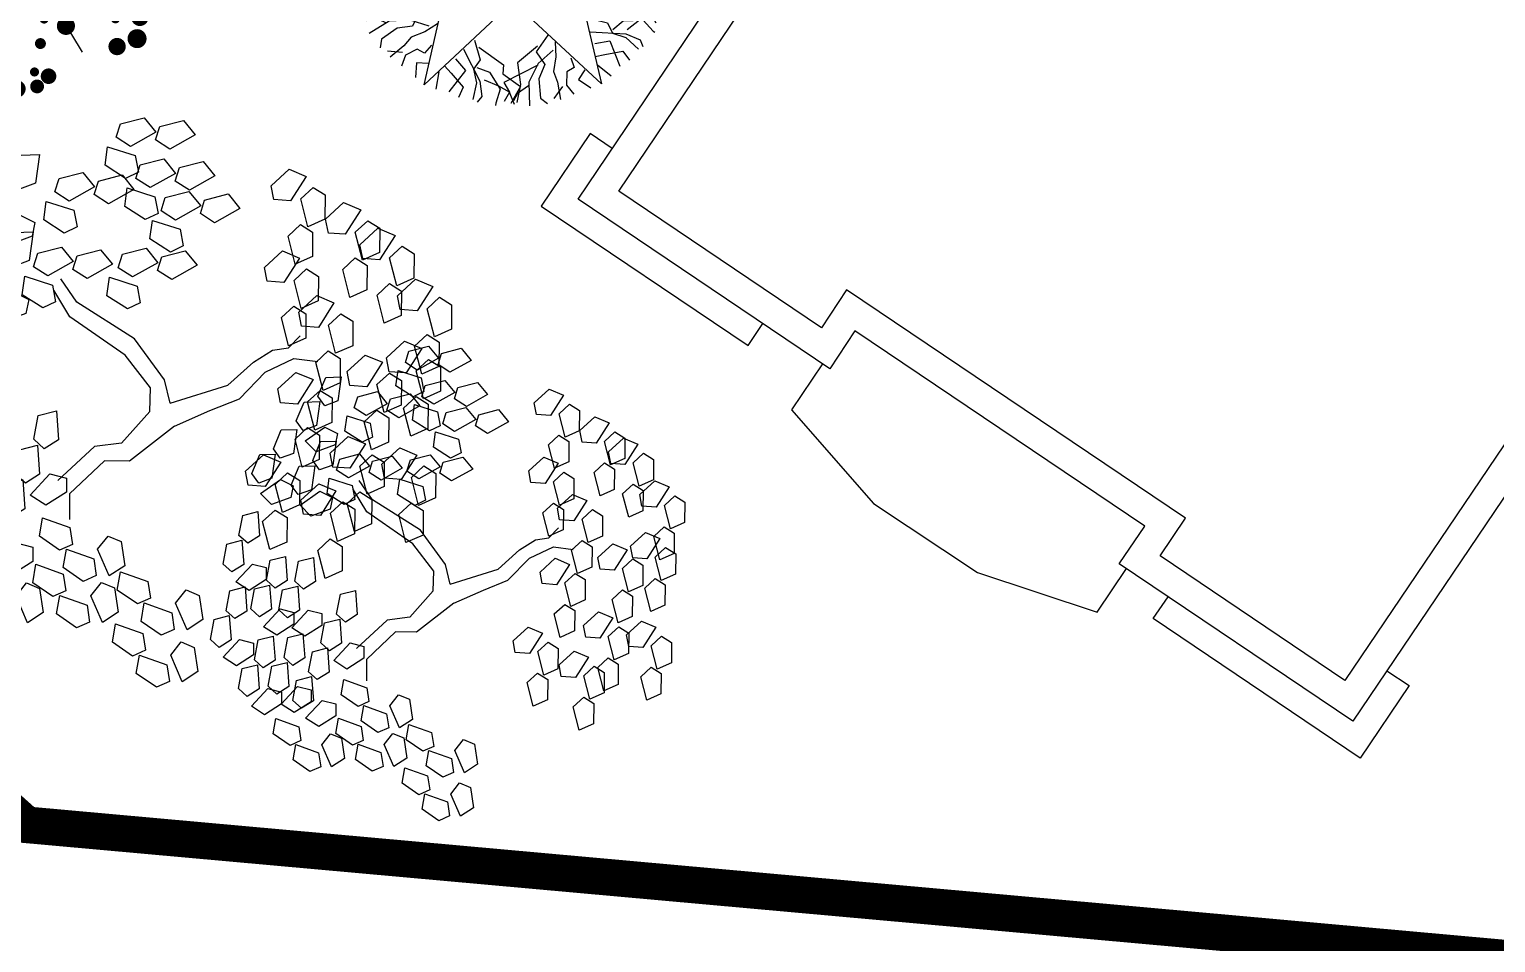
# Model space of a CAD drawing. Extents: x 302512 to 1034855, y -184136 to 410364.
# Drawn here: x 548515 to 568502, y -158475 to -146017 of the extents above; entities that cross this region are included whole.
import ezdxf

# ---------------------------------------------------------------- set-up
doc = ezdxf.new("R2010")
doc.units = 0
doc.header["$MEASUREMENT"] = 0
doc.linetypes.add('DASHED2', pattern=[0.375, 0.25, -0.125])
for name, color, linetype in [('GREEN', 3, 'Continuous'), ('PUB_TEXT', 7, 'Continuous'), ('shu', 74, 'Continuous'), ('TREE2', 84, 'Continuous'), ('WALL', 4, 'Continuous'), ('WZ', 2, 'Continuous')]:
    doc.layers.add(name, color=color, linetype=linetype)
doc.styles.add('DIM', font='txt')

# ---------------------------------------------------------------- blocks, each defined once
blk = doc.blocks.new('M_F18')
for p, q in [((-817.1, 1597.1), (-695, 1697.2)), ((-586.3, 1644.3), (-695.9, 1491.8)), ((-695, 1697.2), (-586.3, 1644.3)), ((-2, 1552.7), (58.6, 1698.6)), ((58.6, 1698.6), (179.4, 1703.1)), ((179.4, 1703.1), (154.6, 1517)), ((207.9, 1556.9), (249.7, 1658.4)), ((249.7, 1658.4), (340.8, 1647)), ((340.8, 1647), (406.2, 1503.2)), ((409.9, 1506), (470.4, 1651.8)), ((470.4, 1651.8), (591.3, 1656.4)), ((591.3, 1656.4), (566.5, 1470.2)), ((-1054.4, 1505.4), (-932.2, 1605.4)), ((-823.5, 1552.5), (-933.2, 1400)), ((-932.2, 1605.4), (-823.5, 1552.5)), ((-804.8, 1506.1), (-817.1, 1597.1)), ((51.9, 1478.3), (-2, 1552.7)), ((327.1, 1411.8), (207.9, 1556.9)), ((619.7, 1510.1), (661.6, 1611.7)), ((661.6, 1611.7), (752.7, 1600.2)), ((681.4, 1449.5), (741.9, 1595.4)), ((741.9, 1595.4), (862.8, 1599.9)), ((752.7, 1600.2), (818, 1456.4)), ((862.8, 1599.9), (838, 1413.8)), ((891.2, 1453.7), (933.1, 1555.2)), ((933.1, 1555.2), (1024.2, 1543.8)), ((1024.2, 1543.8), (1089.5, 1400)), ((-1042, 1414.4), (-1054.4, 1505.4)), ((-695.9, 1491.8), (-804.8, 1506.1)), ((-589.3, 1409.2), (-467.1, 1509.3)), ((-358.4, 1456.4), (-468.1, 1303.9)), ((-467.1, 1509.3), (-358.4, 1456.4)), ((154.6, 1517), (51.9, 1478.3)), ((406.2, 1503.2), (327.1, 1411.8)), ((463.7, 1431.6), (409.9, 1506)), ((566.5, 1470.2), (463.7, 1431.6)), ((738.9, 1365), (619.7, 1510.1)), ((735.2, 1375.1), (681.4, 1449.5)), ((818, 1456.4), (738.9, 1365)), ((1010.4, 1308.6), (891.2, 1453.7)), ((-1067.2, 1334.9), (-880.9, 1358.8)), ((-1031.7, 1219.3), (-1067.2, 1334.9)), ((-933.2, 1400), (-1042, 1414.4)), ((-880.9, 1358.8), (-817.1, 1269.4)), ((-826.6, 1317.5), (-704.4, 1417.6)), ((-595.7, 1364.6), (-705.3, 1212.1)), ((-704.4, 1417.6), (-595.7, 1364.6)), ((-576.9, 1318.3), (-589.3, 1409.2)), ((-352.8, 1287.3), (-230.6, 1387.4)), ((-121.9, 1334.4), (-231.6, 1181.9)), ((-230.6, 1387.4), (-121.9, 1334.4)), ((235.6, 1304), (277.5, 1405.5)), ((277.5, 1405.5), (368.6, 1394.1)), ((368.6, 1394.1), (433.9, 1250.3)), ((647.4, 1257.2), (689.3, 1358.8)), ((689.3, 1358.8), (780.4, 1347.4)), ((838, 1413.8), (735.2, 1375.1)), ((780.4, 1347.4), (845.7, 1203.6)), ((1089.5, 1400), (1010.4, 1308.6)), ((1040.7, 1252.4), (1101.3, 1398.2)), ((1101.3, 1398.2), (1222.1, 1402.8)), ((1222.1, 1402.8), (1197.3, 1216.6)), ((1250.6, 1256.5), (1292.4, 1358.1)), ((1292.4, 1358.1), (1383.5, 1346.6)), ((1383.5, 1346.6), (1448.9, 1202.8)), ((-817.1, 1269.4), (-875.2, 1198.3)), ((-814.2, 1226.5), (-826.6, 1317.5)), ((-590.1, 1195.5), (-467.9, 1295.6)), ((-468.1, 1303.9), (-576.9, 1318.3)), ((-359.2, 1242.6), (-468.8, 1090.2)), ((-467.9, 1295.6), (-359.2, 1242.6)), ((-340.4, 1196.3), (-352.8, 1287.3)), ((354.8, 1158.9), (235.6, 1304)), ((433.9, 1250.3), (354.8, 1158.9)), ((766.6, 1112.1), (647.4, 1257.2)), ((918.9, 1200.8), (960.8, 1302.3)), ((960.8, 1302.3), (1051.9, 1290.9)), ((1094.6, 1178), (1040.7, 1252.4)), ((1051.9, 1290.9), (1117.2, 1147.1)), ((1369.8, 1111.4), (1250.6, 1256.5)), ((-875.2, 1198.3), (-1031.7, 1219.3)), ((-1027.5, 1108.9), (-905.3, 1209)), ((-796.6, 1156), (-906.2, 1003.5)), ((-905.3, 1209), (-796.6, 1156)), ((-839.4, 1147), (-653.1, 1170.9)), ((-803.9, 1031.4), (-839.4, 1147)), ((-705.3, 1212.1), (-814.2, 1226.5)), ((-653.1, 1170.9), (-589.3, 1081.5)), ((-577.7, 1104.5), (-590.1, 1195.5)), ((-231.6, 1181.9), (-340.4, 1196.3)), ((182.1, 1055.2), (242.6, 1201.1)), ((242.6, 1201.1), (363.4, 1205.6)), ((363.4, 1205.6), (338.6, 1019.5)), ((391.9, 1059.4), (433.8, 1160.9)), ((433.8, 1160.9), (524.9, 1149.5)), ((524.9, 1149.5), (590.2, 1005.7)), ((845.7, 1203.6), (766.6, 1112.1)), ((1038.1, 1055.7), (918.9, 1200.8)), ((1117.2, 1147.1), (1038.1, 1055.7)), ((1197.3, 1216.6), (1094.6, 1178)), ((1448.9, 1202.8), (1369.8, 1111.4)), ((-1554.2, 1048.2), (-1446.3, 1102.8)), ((-1548.4, 890.4), (-1554.2, 1048.2)), ((-1446.3, 1102.8), (-1391.2, 923.2)), ((-1264.8, 1017.1), (-1142.6, 1117.2)), ((-1033.9, 1064.2), (-1143.5, 911.8)), ((-1142.6, 1117.2), (-1033.9, 1064.2)), ((-1015.1, 1017.9), (-1027.5, 1108.9)), ((-589.3, 1081.5), (-647.4, 1010.4)), ((-602.9, 1025.1), (-416.6, 1049)), ((-468.8, 1090.2), (-577.7, 1104.5)), ((-416.6, 1049), (-352.8, 959.6)), ((235.9, 980.8), (182.1, 1055.2)), ((511.1, 914.2), (391.9, 1059.4)), ((1278.3, 1003.6), (1320.2, 1105.2)), ((1320.2, 1105.2), (1411.3, 1093.8)), ((1411.3, 1093.8), (1476.6, 950)), ((-1252.4, 926.1), (-1264.8, 1017.1)), ((-906.2, 1003.5), (-1015.1, 1017.9)), ((-647.4, 1010.4), (-803.9, 1031.4)), ((-567.4, 909.5), (-602.9, 1025.1)), ((-352.8, 959.6), (-410.9, 888.5)), ((338.6, 1019.5), (235.9, 980.8)), ((506.2, 886.3), (566.8, 1032.2)), ((590.2, 1005.7), (511.1, 914.2)), ((566.8, 1032.2), (687.6, 1036.7)), ((687.6, 1036.7), (662.8, 850.6)), ((716.1, 890.4), (757.9, 992)), ((757.9, 992), (849, 980.6)), ((849, 980.6), (914.4, 836.8)), ((1145.9, 858.1), (1206.5, 1003.9)), ((1206.5, 1003.9), (1327.3, 1008.5)), ((1397.5, 858.5), (1278.3, 1003.6)), ((1327.3, 1008.5), (1302.5, 822.3)), ((1355.8, 862.2), (1397.6, 963.7)), ((1476.6, 950), (1397.5, 858.5)), ((1397.6, 963.7), (1488.7, 952.3)), ((1488.7, 952.3), (1554.1, 808.5)), ((-1624.6, 803.8), (-1516.7, 858.3)), ((-1468.4, 845.2), (-1548.4, 890.4)), ((-1516.7, 858.3), (-1461.6, 678.8)), ((-1391.2, 923.2), (-1468.4, 845.2)), ((-1277.5, 846.7), (-1091.3, 870.6)), ((-1143.5, 911.8), (-1252.4, 926.1)), ((-1091.3, 870.6), (-1027.5, 781.2)), ((-410.9, 888.5), (-567.4, 909.5)), ((-449.1, 836.5), (-327, 936.6)), ((-218.3, 883.7), (-327.9, 731.2)), ((-327, 936.6), (-218.3, 883.7)), ((419.6, 806.5), (461.5, 908)), ((461.5, 908), (552.6, 896.6)), ((560, 811.9), (506.2, 886.3)), ((552.6, 896.6), (617.9, 752.8)), ((835.2, 745.3), (716.1, 890.4)), ((1199.7, 783.7), (1145.9, 858.1)), ((1474.9, 717.1), (1355.8, 862.2)), ((-1618.8, 645.9), (-1624.6, 803.8)), ((-1242.1, 731.1), (-1277.5, 846.7)), ((-1027.5, 781.2), (-1085.6, 710.1)), ((-686.4, 744.8), (-564.2, 844.9)), ((-455.5, 791.9), (-565.2, 639.4)), ((-564.2, 844.9), (-455.5, 791.9)), ((-436.8, 745.6), (-449.1, 836.5)), ((538.8, 661.4), (419.6, 806.5)), ((662.8, 850.6), (560, 811.9)), ((914.4, 836.8), (835.2, 745.3)), ((953.1, 670.4), (1013.6, 816.3)), ((1013.6, 816.3), (1134.5, 820.8)), ((1134.5, 820.8), (1109.7, 634.7)), ((1162.9, 674.5), (1204.8, 776.1)), ((1302.5, 822.3), (1199.7, 783.7)), ((1204.8, 776.1), (1295.9, 764.7)), ((1295.9, 764.7), (1361.2, 620.9)), ((1554.1, 808.5), (1474.9, 717.1)), ((-1461.6, 678.8), (-1538.9, 600.8)), ((-1490.8, 532.7), (-1397.2, 695.5)), ((-1397.2, 695.5), (-1287.4, 692.2)), ((-1287.4, 692.2), (-1265.9, 602.9)), ((-1085.6, 710.1), (-1242.1, 731.1)), ((-948.7, 611.4), (-826.5, 711.5)), ((-826.5, 711.5), (-717.8, 658.5)), ((-674, 653.8), (-686.4, 744.8)), ((-327.9, 731.2), (-436.8, 745.6)), ((617.9, 752.8), (538.8, 661.4)), ((543.4, 647.7), (578.4, 750.9)), ((743.8, 637.6), (785.6, 739.1)), ((785.6, 739.1), (876.7, 727.7)), ((876.7, 727.7), (942.1, 583.9)), ((1006.9, 596), (953.1, 670.4)), ((1282.1, 529.4), (1162.9, 674.5)), ((1383.5, 609.3), (1425.3, 710.9)), ((1425.3, 710.9), (1516.4, 699.5)), ((1516.4, 699.5), (1581.8, 555.6)), ((-1694.4, 531.8), (-1586.4, 586.3)), ((-1538.9, 600.8), (-1618.8, 645.9)), ((-1586.4, 586.3), (-1531.3, 406.8)), ((-1379, 578.7), (-1271.1, 633.3)), ((-1373.2, 420.9), (-1379, 578.7)), ((-1265.9, 602.9), (-1377.3, 491)), ((-1271.1, 633.3), (-1216, 453.7)), ((-1185.9, 519.6), (-1063.7, 619.7)), ((-1063.7, 619.7), (-955, 566.7)), ((-936.3, 520.4), (-948.7, 611.4)), ((-717.8, 658.5), (-827.4, 506)), ((-699.2, 574.3), (-512.9, 598.2)), ((-663.7, 458.7), (-699.2, 574.3)), ((-565.2, 639.4), (-674, 653.8)), ((-512.9, 598.2), (-449.1, 508.8)), ((376.9, 469.3), (455.7, 591.5)), ((455.7, 591.5), (543.4, 647.7)), ((473.2, 441.1), (604.7, 600.7)), ((604.7, 600.7), (753.5, 647.7)), ((862.9, 492.4), (743.8, 637.6)), ((942.1, 583.9), (862.9, 492.4)), ((1109.7, 634.7), (1006.9, 596)), ((1361.2, 620.9), (1282.1, 529.4)), ((1502.6, 464.2), (1383.5, 609.3)), ((-1688.5, 373.9), (-1694.4, 531.8)), ((-1377.3, 491), (-1490.8, 532.7)), ((-1173.6, 428.6), (-1185.9, 519.6)), ((-955, 566.7), (-1064.7, 414.3)), ((-827.4, 506), (-936.3, 520.4)), ((-449.1, 508.8), (-507.2, 437.7)), ((593.9, 379.3), (654.5, 525.2)), ((654.5, 525.2), (775.3, 529.7)), ((775.3, 529.7), (750.5, 343.6)), ((803.7, 383.5), (845.6, 485)), ((845.6, 485), (936.7, 473.6)), ((1190.6, 421.7), (1232.5, 523.2)), ((1232.5, 523.2), (1323.6, 511.8)), ((1323.6, 511.8), (1388.9, 368)), ((1581.8, 555.6), (1502.6, 464.2)), ((-1531.3, 406.8), (-1608.6, 328.8)), ((-1449.4, 334.3), (-1341.5, 388.8)), ((-1293.3, 375.7), (-1373.2, 420.9)), ((-1341.5, 388.8), (-1286.4, 209.3)), ((-1216, 453.7), (-1293.3, 375.7)), ((-1064.7, 414.3), (-1173.6, 428.6)), ((-823.7, 337.9), (-981.4, 431.8)), ((-507.2, 437.7), (-663.7, 458.7)), ((289.2, 262.9), (376.9, 469.3)), ((394.4, 215.9), (473.2, 441.1)), ((922.9, 238.3), (803.7, 383.5)), ((936.7, 473.6), (1002, 329.8)), ((1309.8, 276.5), (1190.6, 421.7)), ((-1764.8, 287.3), (-1656.9, 341.8)), ((-1759, 129.5), (-1764.8, 287.3)), ((-1608.6, 328.8), (-1688.5, 373.9)), ((-1656.9, 341.8), (-1601.7, 162.3)), ((-1443.6, 176.4), (-1449.4, 334.3)), ((-1198.7, 349.2), (-1012.4, 373)), ((-1163.3, 233.6), (-1198.7, 349.2)), ((-1012.4, 373), (-948.7, 283.7)), ((-823.7, 234.6), (-990, 347.3)), ((-385.5, 281.6), (-823.7, 337.9)), ((647.7, 304.9), (593.9, 379.3)), ((750.5, 343.6), (647.7, 304.9)), ((1002, 329.8), (922.9, 238.3)), ((1075.7, 144.6), (1136.3, 290.5)), ((1136.3, 290.5), (1257.1, 295.1)), ((1257.1, 295.1), (1232.3, 108.9)), ((1388.9, 368), (1309.8, 276.5)), ((1408.8, 219.6), (1469.3, 365.5)), ((1469.3, 365.5), (1590.1, 370.1)), ((1590.1, 370.1), (1565.4, 183.9)), ((1618.6, 223.8), (1660.5, 325.3)), ((1660.5, 325.3), (1751.6, 313.9)), ((1751.6, 313.9), (1816.9, 170.1)), ((-1286.4, 209.3), (-1363.7, 131.3)), ((-1315.6, 63.2), (-1222, 226)), ((-1222, 226), (-1112.2, 222.7)), ((-1006.7, 212.5), (-1163.3, 233.6)), ((-1112.2, 222.7), (-1090.7, 133.5)), ((-948.7, 283.7), (-1006.7, 212.5)), ((-394.4, 159.5), (-823.7, 234.6)), ((-96.3, 122), (-385.5, 281.6)), ((0, 0), (289.2, 262.9)), ((254.2, 65.7), (394.4, 215.9)), ((831.5, 130.6), (873.3, 232.1)), ((873.3, 232.1), (964.4, 220.7)), ((964.4, 220.7), (1029.7, 76.9)), ((1285.6, 148.8), (1327.4, 250.3)), ((1327.4, 250.3), (1418.5, 238.9)), ((1462.6, 145.2), (1408.8, 219.6)), ((1418.5, 238.9), (1483.9, 95.1)), ((1737.8, 78.7), (1618.6, 223.8)), ((-1679, 84.3), (-1759, 129.5)), ((-1601.7, 162.3), (-1679, 84.3)), ((-1631, 16.2), (-1537.3, 179)), ((-1537.3, 179), (-1427.6, 175.7)), ((-1363.7, 131.3), (-1443.6, 176.4)), ((-1427.6, 175.7), (-1406, 86.5)), ((-1090.7, 133.5), (-1202.1, 21.5)), ((-157.7, 37.5), (-394.4, 159.5)), ((0, 0), (-96.3, 122)), ((950.6, -14.6), (831.5, 130.6)), ((1129.6, 70.2), (1075.7, 144.6)), ((1232.3, 108.9), (1129.6, 70.2)), ((1404.8, 3.7), (1285.6, 148.8)), ((1483.9, 95.1), (1404.8, 3.7)), ((1565.4, 183.9), (1462.6, 145.2)), ((1816.9, 170.1), (1737.8, 78.7)), ((-1517.5, -25.5), (-1631, 16.2)), ((-1406, 86.5), (-1517.5, -25.5)), ((-1202.1, 21.5), (-1315.6, 63.2)), ((-96.3, -103.4), (-157.7, 37.5)), ((87.7, -122.2), (254.2, 65.7)), ((1029.7, 76.9), (950.6, -14.6)), ((1646.3, -29.1), (1688.2, 72.4)), ((1688.2, 72.4), (1779.3, 61)), ((1779.3, 61), (1844.6, -82.8)), ((628.9, -193.4), (689.4, -47.5)), ((689.4, -47.5), (810.3, -43)), ((810.3, -43), (785.5, -229.1)), ((838.7, -189.3), (880.6, -87.7)), ((880.6, -87.7), (971.7, -99.1)), ((1031.9, -212.2), (1092.5, -66.3)), ((1092.5, -66.3), (1213.3, -61.7)), ((1213.3, -61.7), (1188.5, -247.9)), ((1313.3, -104.1), (1355.1, -2.5)), ((1355.1, -2.5), (1446.2, -14)), ((1446.2, -14), (1511.6, -157.8)), ((1765.5, -174.2), (1646.3, -29.1)), ((1844.6, -82.8), (1765.5, -174.2)), ((-1685.7, -196.4), (-1591.8, -120.3)), ((-1591.8, -120.3), (-1500, -284.1)), ((-96.3, -103.4), (-175.2, -366.3)), ((87.7, -122.2), (-78.8, -450.8)), ((957.9, -334.4), (838.7, -189.3)), ((971.7, -99.1), (1037, -243)), ((1241.7, -208), (1283.6, -106.5)), ((1283.6, -106.5), (1374.7, -117.9)), ((1432.5, -249.2), (1313.3, -104.1)), ((1374.7, -117.9), (1440, -261.7)), ((1511.6, -157.8), (1432.5, -249.2)), ((-1646.7, -349.4), (-1685.7, -196.4)), ((-1500, -284.1), (-1559, -376.7)), ((-1142.6, -337.1), (-1048.6, -261)), ((-1048.6, -261), (-956.8, -424.8)), ((682.7, -267.8), (628.9, -193.4)), ((785.5, -229.1), (682.7, -267.8)), ((1037, -243), (957.9, -334.4)), ((1085.7, -286.6), (1031.9, -212.2)), ((1188.5, -247.9), (1085.7, -286.6)), ((1360.9, -353.1), (1241.7, -208)), ((1440, -261.7), (1360.9, -353.1)), ((-1702.9, -450.2), (-1609, -374.1)), ((-1559, -376.7), (-1646.7, -349.4)), ((-1609, -374.1), (-1517.2, -537.9)), ((-1344.1, -421.6), (-1250.1, -345.5)), ((-1250.1, -345.5), (-1158.3, -509.3)), ((-1103.5, -490.2), (-1142.6, -337.1)), ((-739.6, -431), (-645.6, -354.9)), ((-645.6, -354.9), (-553.8, -518.8)), ((-175.2, -366.3), (-324.2, -460)), ((866.4, -442.1), (908.3, -340.6)), ((908.3, -340.6), (999.4, -352)), ((999.4, -352), (1064.7, -495.8)), ((1269.5, -460.9), (1311.3, -359.4)), ((1311.3, -359.4), (1402.4, -370.8)), ((1402.4, -370.8), (1467.7, -514.6)), ((-1663.9, -603.3), (-1702.9, -450.2)), ((-1305, -574.6), (-1344.1, -421.6)), ((-956.8, -424.8), (-1015.9, -517.4)), ((-700.5, -584.1), (-739.6, -431)), ((-324.2, -460), (-446.8, -760.6)), ((-78.8, -450.8), (-227.8, -516.5)), ((985.6, -587.3), (866.4, -442.1)), ((1388.6, -606), (1269.5, -460.9)), ((-1517.2, -537.9), (-1576.2, -630.5)), ((-1514.8, -686.9), (-1457.7, -508)), ((-1457.7, -508), (-1349.7, -488)), ((-1349.7, -488), (-1309.8, -570.7)), ((-1158.3, -509.3), (-1217.4, -601.9)), ((-1159.7, -590.9), (-1065.8, -514.8)), ((-1015.9, -517.4), (-1103.5, -490.2)), ((-1065.8, -514.8), (-974, -678.6)), ((-553.8, -518.8), (-612.8, -611.3)), ((-227.8, -516.5), (-341.7, -807.4)), ((1064.7, -495.8), (985.6, -587.3)), ((1467.7, -514.6), (1388.6, -606)), ((-1576.2, -630.5), (-1663.9, -603.3)), ((-1309.8, -570.7), (-1395.1, -703.7)), ((-1361.2, -675.4), (-1267.3, -599.3)), ((-1217.4, -601.9), (-1305, -574.6)), ((-1267.3, -599.3), (-1175.5, -763.1)), ((-1120.7, -744), (-1159.7, -590.9)), ((-971.7, -827.6), (-914.5, -648.7)), ((-914.5, -648.7), (-806.6, -628.7)), ((-806.6, -628.7), (-766.7, -711.4)), ((-756.7, -684.9), (-662.8, -608.8)), ((-612.8, -611.3), (-700.5, -584.1)), ((-662.8, -608.8), (-571, -772.6)), ((-1528.1, -769.1), (-1434.1, -693)), ((-1395.1, -703.7), (-1514.8, -686.9)), ((-1434.1, -693), (-1342.3, -856.8)), ((-1322.2, -828.4), (-1361.2, -675.4)), ((-1173.2, -912.1), (-1116.1, -733.2)), ((-1033, -771.2), (-1120.7, -744)), ((-1116.1, -733.2), (-1008.1, -713.2)), ((-974, -678.6), (-1033, -771.2)), ((-1008.1, -713.2), (-968.2, -795.9)), ((-766.7, -711.4), (-851.9, -844.4)), ((-717.7, -837.9), (-756.7, -684.9)), ((-568.7, -921.6), (-511.5, -742.7)), ((-511.5, -742.7), (-403.6, -722.7)), ((-403.6, -722.7), (-363.7, -805.4)), ((-1489, -922.2), (-1528.1, -769.1)), ((-1234.5, -855.7), (-1322.2, -828.4)), ((-1175.5, -763.1), (-1234.5, -855.7)), ((-968.2, -795.9), (-1053.4, -928.8)), ((-851.9, -844.4), (-971.7, -827.6)), ((-967.4, -909.8), (-873.4, -833.7)), ((-873.4, -833.7), (-781.6, -997.5)), ((-748.2, -928.6), (-654.2, -852.5)), ((-630, -865.2), (-717.7, -837.9)), ((-654.2, -852.5), (-562.4, -1016.3)), ((-571, -772.6), (-630, -865.2)), ((-363.7, -805.4), (-448.9, -938.3)), ((-341.7, -807.4), (-271.7, -957.7)), ((-1545.3, -1022.9), (-1451.3, -946.8)), ((-1401.4, -949.4), (-1489, -922.2)), ((-1451.3, -946.8), (-1359.5, -1110.6)), ((-1342.3, -856.8), (-1401.4, -949.4)), ((-1053.4, -928.8), (-1173.2, -912.1)), ((-1168.9, -1022.5), (-1074.9, -946.4)), ((-1074.9, -946.4), (-983.1, -1110.2)), ((-928.4, -1062.9), (-967.4, -909.8)), ((-709.2, -1081.6), (-748.2, -928.6)), ((-448.9, -938.3), (-568.7, -921.6)), ((-25.7, -1055.6), (-0.3, -948.8)), ((-0.3, -948.8), (91.4, -945.7)), ((91.4, -945.7), (178.6, -1077.4)), ((-1506.2, -1176), (-1545.3, -1022.9)), ((-1129.9, -1175.5), (-1168.9, -1022.5)), ((-781.6, -997.5), (-840.7, -1090.1)), ((-562.4, -1016.3), (-621.5, -1108.9)), ((-434.5, -1021.5), (-247.5, -1003.8)), ((-402.9, -1138.3), (-434.5, -1021.5)), ((-247.5, -1003.8), (-186.7, -1095.2)), ((-1359.5, -1110.6), (-1418.5, -1203.2)), ((-1357.2, -1259.6), (-1300.1, -1080.7)), ((-1300.1, -1080.7), (-1192.1, -1060.7)), ((-1192.1, -1060.7), (-1152.2, -1143.4)), ((-983.1, -1110.2), (-1042.2, -1202.8)), ((-984.6, -1163.6), (-890.6, -1087.5)), ((-840.7, -1090.1), (-928.4, -1062.9)), ((-890.6, -1087.5), (-798.8, -1251.3)), ((-765.4, -1182.4), (-671.4, -1106.3)), ((-621.5, -1108.9), (-709.2, -1081.6)), ((-671.4, -1106.3), (-579.6, -1270.1)), ((-247.1, -1164.4), (-402.9, -1138.3)), ((-186.7, -1095.2), (-247.1, -1164.4)), ((-209.3, -1139.8), (-22.3, -1122.1)), ((114.9, -1180.2), (-25.7, -1055.6)), ((-22.3, -1122.1), (38.5, -1213.5)), ((178.6, -1077.4), (114.9, -1180.2)), ((170, -1124.8), (357, -1107)), ((201.6, -1241.5), (170, -1124.8)), ((357, -1107), (417.8, -1198.4)), ((578.8, -1158.9), (604.2, -1052)), ((604.2, -1052), (695.9, -1048.9)), ((695.9, -1048.9), (783.1, -1180.6)), ((-1418.5, -1203.2), (-1506.2, -1176)), ((-1152.2, -1143.4), (-1237.4, -1276.4)), ((-1186.1, -1276.3), (-1092.1, -1200.2)), ((-1042.2, -1202.8), (-1129.9, -1175.5)), ((-1092.1, -1200.2), (-1000.3, -1364)), ((-945.5, -1316.7), (-984.6, -1163.6)), ((-796.5, -1400.3), (-739.4, -1221.4)), ((-726.4, -1335.4), (-765.4, -1182.4)), ((-739.4, -1221.4), (-631.4, -1201.4)), ((-631.4, -1201.4), (-591.5, -1284.1)), ((-520.2, -1240.2), (-412.2, -1220.2)), ((-412.2, -1220.2), (-372.3, -1302.9)), ((-177.6, -1256.5), (-209.3, -1139.8)), ((38.5, -1213.5), (-21.9, -1282.7)), ((417.8, -1198.4), (357.4, -1267.6)), ((395.2, -1243.1), (582.2, -1225.3)), ((719.4, -1283.4), (578.8, -1158.9)), ((582.2, -1225.3), (643, -1316.7)), ((783.1, -1180.6), (719.4, -1283.4)), ((-1237.4, -1276.4), (-1357.2, -1259.6)), ((-1147, -1429.4), (-1186.1, -1276.3)), ((-857.9, -1343.9), (-945.5, -1316.7)), ((-940.9, -1334.1), (-832.9, -1314.1)), ((-798.8, -1251.3), (-857.9, -1343.9)), ((-832.9, -1314.1), (-793, -1396.8)), ((-591.5, -1284.1), (-676.8, -1417.1)), ((-579.6, -1270.1), (-638.7, -1362.7)), ((-577.3, -1419.1), (-520.2, -1240.2)), ((-372.3, -1302.9), (-457.6, -1435.8)), ((-346.8, -1312.4), (-159.9, -1294.7)), ((-315.2, -1429.1), (-346.8, -1312.4)), ((-21.9, -1282.7), (-177.6, -1256.5)), ((-159.9, -1294.7), (-99, -1386.1)), ((62, -1346.5), (87.4, -1239.7)), ((87.4, -1239.7), (179.1, -1236.6)), ((179.1, -1236.6), (266.3, -1368.3)), ((357.4, -1267.6), (201.6, -1241.5)), ((426.9, -1359.8), (395.2, -1243.1)), ((643, -1316.7), (582.6, -1385.9)), ((-1000.3, -1364), (-1059.4, -1456.6)), ((-998, -1513), (-940.9, -1334.1)), ((-793, -1396.8), (-878.3, -1529.8)), ((-676.8, -1417.1), (-796.5, -1400.3)), ((-638.7, -1362.7), (-726.4, -1335.4)), ((-457.6, -1435.8), (-577.3, -1419.1)), ((-99, -1386.1), (-159.4, -1455.3)), ((-121.6, -1430.7), (65.3, -1413)), ((202.6, -1471.1), (62, -1346.5)), ((65.3, -1413), (126.2, -1504.4)), ((266.3, -1368.3), (202.6, -1471.1)), ((582.6, -1385.9), (426.9, -1359.8)), ((692.9, -1478), (718.2, -1371.1)), ((718.2, -1371.1), (810, -1368)), ((810, -1368), (897.1, -1499.8)), ((-1059.4, -1456.6), (-1147, -1429.4)), ((-878.3, -1529.8), (-998, -1513)), ((-785, -1519.1), (-598.1, -1501.3)), ((-598.1, -1501.3), (-537.2, -1592.7)), ((-376.2, -1553.2), (-350.8, -1446.3)), ((-350.8, -1446.3), (-259.1, -1443.2)), ((-159.4, -1455.3), (-315.2, -1429.1)), ((-259.1, -1443.2), (-171.9, -1575)), ((-90, -1547.4), (-121.6, -1430.7)), ((126.2, -1504.4), (65.8, -1573.6)), ((284, -1443.9), (471, -1426.1)), ((315.7, -1560.6), (284, -1443.9)), ((471, -1426.1), (531.8, -1517.5)), ((531.8, -1517.5), (471.4, -1586.7)), ((833.4, -1602.5), (692.9, -1478)), ((897.1, -1499.8), (833.4, -1602.5)), ((-753.4, -1635.8), (-785, -1519.1)), ((-537.2, -1592.7), (-597.6, -1661.9)), ((-235.6, -1677.7), (-376.2, -1553.2)), ((-171.9, -1575), (-235.6, -1677.7)), ((65.8, -1573.6), (-90, -1547.4)), ((471.4, -1586.7), (315.7, -1560.6)), ((509.2, -1562.2), (696.2, -1544.4)), ((540.9, -1678.9), (509.2, -1562.2)), ((696.2, -1544.4), (757, -1635.8)), ((-597.6, -1661.9), (-753.4, -1635.8)), ((-559.8, -1637.4), (-372.8, -1619.6)), ((-528.2, -1754.1), (-559.8, -1637.4)), ((-372.8, -1619.6), (-312, -1711)), ((696.7, -1705), (540.9, -1678.9)), ((757, -1635.8), (696.7, -1705)), ((-372.4, -1780.2), (-528.2, -1754.1)), ((-312, -1711), (-372.4, -1780.2))]:
    blk.add_line(p, q)
at = {"width": 0.8, "flags": 9}
for tag in ['XSIZE', 'YSIZE']:
    blk.add_attdef(tag, (0, 0), '', height=0.5, dxfattribs=at)
at = {"style": 'DIM', "flags": 1}
for tag in ['YVALUE', 'XVALUE']:
    blk.add_attdef(tag, (0, 0), '', height=0.02, dxfattribs=at)
blk = doc.blocks.new('Z')
at = {"layer": 'TREE2', "xscale": 1.755, "yscale": 1.755, "zscale": 1.755}
blk.add_blockref('M_F18', (0, 0), dxfattribs=at)
blk = doc.blocks.new('A$C0DC22966')
at = {"layer": 'WZ'}
for p, q in [((5927, 15663), (502, 7624)), ((6035, 15108), (1058, 7732)), ((10954, 1057), (15935, 8433)), ((11061, 502), (16490, 8540)), ((502, 7624), (3686, 5477)), ((1058, 7732), (3578, 6032)), ((3578, 6032), (3925, 6546)), ((3925, 6546), (8542, 3431)), ((3686, 5477), (4033, 5991)), ((4033, 5991), (7984, 3326)), ((8542, 3431), (8191, 2921)), ((7984, 3326), (7632, 2815)), ((7632, 2815), (11061, 502)), ((8191, 2921), (10954, 1057))]:
    blk.add_line(p, q, dxfattribs=at)
for points in [[(968, 8314), (667, 8517), (0, 7529), (2819, 5627), (3020, 5926)], [(7732, 2748), (7309, 2121), (5703, 2681), (4299, 3642), (3186, 4950), (3589, 5543)], [(11527, 1192), (11829, 989), (11162, 0), (8343, 1901), (8544, 2200)]]:
    blk.add_lwpolyline(points, dxfattribs=at)
blk = doc.blocks.new('Plant126')
for points in [[(25, -10), (-469, 887), (23, 2477), (501, 901), (25, -10)], [(-208, 1769), (-628, 2043), (-758, 2217), (-743, 2318)], [(-280, 1581), (-483, 1783), (-469, 1942), (-599, 2087), (-671, 2318)], [(-92, 2101), (-223, 2145), (-469, 2231), (-483, 2390)], [(-179, 1942), (-382, 2015), (-324, 2390)], [(-63, 2217), (-150, 2448)], [(125, 2188), (269, 2260), (182, 2448)], [(211, 1942), (240, 2087), (356, 2087), (457, 2246), (428, 2405)], [(284, 1639), (385, 1827), (515, 1986), (544, 2145), (631, 2376)], [(327, 1509), (587, 1624), (573, 1841), (747, 1971), (862, 2217), (819, 2333)], [(515, 2231), (703, 2318)], [(-1223, 1445), (-931, 1894), (-1068, 1974), (-1066, 2123)], [(-671, 2000), (-888, 1971), (-1062, 1971), (-1206, 2087)], [(-382, 1639), (-801, 1682), (-859, 1798), (-1163, 1827), (-1163, 2101)], [(-497, 1899), (-686, 1870), (-931, 2000), (-975, 2202), (-989, 2231)], [(371, 1725), (645, 1783), (891, 1942), (1050, 2231)], [(530, 1566), (891, 1624), (1007, 1913), (1181, 2101)], [(920, 1986), (1108, 2000), (1210, 2058)], [(1248, 1165), (1076, 1550), (1147, 1658), (1020, 1936), (1258, 2073)], [(1416, 1597), (1283, 1770), (1196, 1921), (1224, 2104)], [(-1139, 1013), (-1109, 1296), (-1304, 1392), (-1330, 1607), (-1485, 1830), (-1607, 1851)], [(-1305, 1159), (-1218, 1426), (-1233, 1718), (-1404, 2001)], [(-1256, 1765), (-1174, 1935), (-1174, 2052)], [(-1088, 1217), (-957, 1559), (-1150, 1804), (-1226, 2048)], [(660, 1798), (1195, 1769), (1195, 1928), (1325, 2000)], [(1416, 1396), (1296, 1544), (1286, 1822), (1440, 1961), (1458, 1988)], [(-1274, 1040), (-1386, 1222), (-1458, 1414), (-1582, 1519), (-1739, 1709)], [(-1671, 1537), (-1652, 1743)], [(1249, 1049), (1323, 1325), (1468, 1392), (1528, 1577), (1692, 1756)], [(1447, 1080), (1476, 1581), (1561, 1780), (1656, 1818)], [(-1573, 1129), (-1684, 1227), (-1626, 1327), (-1713, 1494), (-1865, 1549)], [(1612, 1142), (1574, 1353), (1928, 1491)], [(1793, 1146), (1766, 1281), (1718, 1537), (1848, 1629)], [(24, -8), (-999, 13), (-2130, 1234), (-527, 859), (24, -8)], [(-1829, 1177), (-1819, 1338), (-2025, 1357)], [(24, -11), (554, 865), (2177, 1234), (1051, 33), (24, -11)], [(1908, 1179), (2065, 1370)], [(-1948, 1029), (-2192, 1069)], [(1977, 1002), (2112, 913), (2231, 1082)], [(-1862, 946), (-1965, 855), (-2163, 685), (-2308, 752)], [(-1768, 791), (-1932, 652), (-2229, 890)], [(1807, 804), (1947, 851), (2005, 751), (2193, 742), (2317, 847)], [(-1632, 679), (-2080, 453), (-2295, 427), (-2376, 490)], [(1581, 589), (1794, 595), (1997, 562), (2149, 617), (2393, 657)], [(2210, 685), (2379, 566)], [(-1890, 494), (-1959, 316), (-2194, 169), (-2391, 232), (-2424, 234)], [(-1606, 464), (-1854, 122), (-1983, 130), (-2160, -119), (-2398, 19)], [(-1506, 523), (-1782, 448), (-1913, 541), (-2103, 500), (-2339, 553)], [(1490, 487), (1720, 319), (1901, 440), (2100, 355), (2371, 377), (2449, 473)], [(1699, 557), (1887, 348), (2147, 215), (2477, 222)], [(-2064, 394), (-2148, 192), (-2234, 41), (-2407, -26)], [(1641, 340), (1872, 56), (2180, 100), (2430, 44)], [(1907, 343), (2149, -135), (2287, -56), (2415, -132)], [(2199, 211), (2306, 56), (2407, -3)], [(-1860, -362), (-2102, 116), (-2240, 37), (-2368, 113)], [(1653, -483), (1900, -141), (2029, -149), (2206, 100), (2444, -37)], [(2111, -413), (2194, -210), (2281, -60), (2453, 7)], [(-1594, -359), (-1825, -74), (-2134, -119), (-2383, -62)], [(-2153, -230), (-2259, -74), (-2360, -16)], [(23, -8), (-507, -883), (-2130, -1253), (-1004, -51), (23, -8)], [(22, -9), (515, -906), (23, -2496), (-454, -920), (22, -9)], [(22, -10), (1045, -32), (2177, -1253), (573, -878), (22, -10)], [(1936, -512), (2005, -335), (2241, -187), (2438, -251), (2470, -253)], [(-1653, -576), (-1840, -367), (-2101, -233), (-2431, -240)], [(-1443, -505), (-1673, -338), (-1854, -458), (-2053, -373), (-2324, -396), (-2403, -491)], [(-1534, -608), (-1747, -614), (-1950, -581), (-2102, -635), (-2346, -676)], [(-2163, -704), (-2332, -584)], [(1552, -541), (1829, -467), (1959, -559), (2150, -519), (2386, -572)], [(1679, -698), (2127, -472), (2342, -446), (2422, -509)], [(-1761, -822), (-1900, -869), (-1958, -769), (-2147, -761), (-2270, -866)], [(1815, -810), (1979, -670), (2275, -909)], [(1909, -964), (2012, -873), (2210, -704), (2355, -771)], [(-1930, -1020), (-2065, -931), (-2185, -1100)], [(-1861, -1198), (-2018, -1388)], [(-1566, -1161), (-1527, -1372), (-1881, -1510)], [(-1747, -1165), (-1719, -1299), (-1671, -1556), (-1802, -1648)], [(-1202, -1068), (-1276, -1344), (-1421, -1411), (-1481, -1596), (-1645, -1774)], [(-1401, -1099), (-1429, -1599), (-1514, -1799), (-1609, -1837)], [(-1201, -1184), (-1029, -1569), (-1100, -1677), (-974, -1955), (-1211, -2092)], [(1186, -1031), (1156, -1315), (1351, -1411), (1377, -1626), (1532, -1849), (1654, -1869)], [(1352, -1177), (1265, -1444), (1279, -1737), (1450, -2019)], [(1320, -1059), (1432, -1241), (1505, -1433), (1628, -1537), (1785, -1728)], [(1619, -1148), (1730, -1245), (1672, -1346), (1759, -1513), (1912, -1567)], [(1876, -1196), (1866, -1357), (2072, -1376)], [(1995, -1047), (2238, -1088)], [(-1369, -1414), (-1250, -1563), (-1240, -1841), (-1393, -1980), (-1411, -2007)], [(1135, -1236), (1004, -1578), (1197, -1823), (1273, -2067)], [(-1370, -1615), (-1236, -1789), (-1149, -1939), (-1177, -2122)], [(-483, -1585), (-845, -1643), (-960, -1932), (-1134, -2120)], [(-280, -1527), (-541, -1643), (-526, -1860), (-700, -1990), (-816, -2236), (-772, -2351)], [(327, -1600), (530, -1802), (515, -1961), (645, -2105), (718, -2337)], [(1270, -1464), (977, -1913), (1115, -1993), (1113, -2142)], [(1718, -1556), (1699, -1762)], [(-613, -1816), (-1148, -1787), (-1148, -1946), (-1279, -2019)], [(-324, -1744), (-599, -1802), (-845, -1961), (-1004, -2250)], [(-237, -1657), (-338, -1845), (-469, -2004), (-497, -2163), (-584, -2395)], [(255, -1787), (674, -2062), (804, -2236), (790, -2337)], [(428, -1657), (848, -1701), (906, -1816), (1210, -1845), (1210, -2120)], [(1303, -1784), (1221, -1954), (1221, -2070)], [(-874, -2004), (-1062, -2019), (-1163, -2077)], [(-165, -1961), (-194, -2105), (-309, -2105), (-411, -2265), (-382, -2424)], [(226, -1961), (428, -2033), (371, -2409)], [(544, -1918), (732, -1889), (978, -2019), (1021, -2221), (1036, -2250)], [(718, -2019), (935, -1990), (1108, -1990), (1253, -2105)], [(-469, -2250), (-657, -2337)], [(-78, -2207), (-223, -2279), (-136, -2467)], [(110, -2236), (197, -2467)], [(139, -2120), (269, -2163), (515, -2250), (530, -2409)]]:
    blk.add_lwpolyline(points)
blk = doc.blocks.new('G')
at = {"layer": 'shu', "xscale": 0.9719999999999756, "yscale": 0.9719999999999756, "zscale": 0.9719999999999756, "rotation": 347.5246015080592}
blk.add_blockref('Plant126', (-80, -59), dxfattribs=at)
blk = doc.blocks.new('Plant22')
for p, q in [((-254, 2085), (138, -85)), ((-1850, -843), (452, 1797)), ((452, 1797), (949, -2202)), ((-1745, 1379), (138, -58)), ((2100, -398), (-1745, 1379)), ((138, -58), (-1850, -843)), ((112, -58), (-725, -1966)), ((949, -2202), (112, -58)), ((138, -85), (2100, -398))]:
    blk.add_line(p, q)
for points in [[(-490, 2451, 157, 157, 1), (-332, 2451, 157, 157, 1)], [(214, 2410, 150, 150, 1), (364, 2410, 150, 150, 1)], [(-311, 2351, 150, 150, 1), (-161, 2351, 150, 150, 1)], [(-6, 2374, 87.5, 87.5, 1), (81, 2374, 87.5, 87.5, 1)], [(112, 2163, 157, 157, 1), (269, 2163, 157, 157, 1)], [(-1391, 1943, 150, 150, 1), (-1241, 1943, 150, 150, 1)], [(-1040, 2089, 150, 150, 1), (-890, 2089, 150, 150, 1)], [(-778, 2184, 87.5, 87.5, 1), (-691, 2184, 87.5, 87.5, 1)], [(-421, 2095, 94.5, 94.5, 1), (-326, 2095, 94.5, 94.5, 1)], [(-1771, 1897, 94.5, 94.5, 1), (-1676, 1897, 94.5, 94.5, 1)], [(-1653, 1739, 150, 150, 1), (-1503, 1739, 150, 150, 1)], [(-911, 1731, 78.7, 78.7, 1), (-832, 1731, 78.7, 78.7, 1)], [(-804, 1850, 157, 157, 1), (-646, 1850, 157, 157, 1)], [(-385, 1771, 157, 157, 1), (-228, 1771, 157, 157, 1)], [(923, 1876, 157, 157, 1), (1080, 1876, 157, 157, 1)], [(-1144, 1379, 157, 157, 1), (-986, 1379, 157, 157, 1)], [(-699, 1458, 157, 157, 1), (-542, 1458, 157, 157, 1)], [(-516, 1405, 157, 157, 1), (-359, 1405, 157, 157, 1)], [(-2062, 1302, 150, 150, 1), (-1912, 1302, 150, 150, 1)], [(-1411, 1357, 94.5, 94.5, 1), (-1316, 1357, 94.5, 94.5, 1)], [(-830, 1144, 157, 157, 1), (-672, 1144, 157, 157, 1)], [(1055, 1231, 94.5, 94.5, 1), (1150, 1231, 94.5, 94.5, 1)], [(2432, 1185, 150, 150, 1), (2582, 1185, 150, 150, 1)], [(-2266, 1010, 150, 150, 1), (-2116, 1010, 150, 150, 1)], [(-2024, 1034, 87.5, 87.5, 1), (-1937, 1034, 87.5, 87.5, 1)], [(-1274, 1013, 157, 157, 1), (-1117, 1013, 157, 157, 1)], [(243, 1066, 157, 157, 1), (400, 1066, 157, 157, 1)], [(713, 1066, 157, 157, 1), (871, 1066, 157, 157, 1)], [(1053, 883, 157, 157, 1), (1211, 883, 157, 157, 1)], [(1420, 883, 157, 157, 1), (1577, 883, 157, 157, 1)], [(674, 813, 165, 165, 1), (839, 813, 165, 165, 1)], [(818, 804, 157, 157, 1), (975, 804, 157, 157, 1)], [(1760, 778, 157, 157, 1), (1917, 778, 157, 157, 1)], [(2279, 890, 94.5, 94.5, 1), (2374, 890, 94.5, 94.5, 1)], [(2520, 864, 150, 150, 1), (2670, 864, 150, 150, 1)], [(-1405, 412, 157, 157, 1), (-1248, 412, 157, 157, 1)], [(-228, 412, 157, 157, 1), (-71, 412, 157, 157, 1)], [(138, 386, 157, 157, 1), (295, 386, 157, 157, 1)], [(785, 548, 94.5, 94.5, 1), (880, 548, 94.5, 94.5, 1)], [(923, 412, 157, 157, 1), (1080, 412, 157, 157, 1)], [(1325, 584, 94.5, 94.5, 1), (1420, 584, 94.5, 94.5, 1)], [(2078, 580, 78.7, 78.7, 1), (2156, 580, 78.7, 78.7, 1)], [(2178, 438, 157, 157, 1), (2335, 438, 157, 157, 1)], [(-1217, 274, 78.7, 78.7, 1), (-1138, 274, 78.7, 78.7, 1)], [(-673, 203, 157, 157, 1), (-515, 203, 157, 157, 1)], [(-176, 151, 157, 157, 1), (-19, 151, 157, 157, 1)], [(2636, 291, 165, 165, 1), (2801, 291, 165, 165, 1)], [(-407, 130, 78.7, 78.7, 1), (-328, 130, 78.7, 78.7, 1)], [(66, -70, 100, 100, 1), (166, -70, 100, 100, 1)], [(155, 98, 94.5, 94.5, 1), (250, 98, 94.5, 94.5, 1)], [(1524, 72, 157, 157, 1), (1682, 72, 157, 157, 1)], [(2369, 98, 94.5, 94.5, 1), (2464, 98, 94.5, 94.5, 1)], [(-1505, -248, 78.7, 78.7, 1), (-1426, -248, 78.7, 78.7, 1)], [(-1248, -163, 157, 157, 1), (-1091, -163, 157, 157, 1)], [(844, -189, 157, 157, 1), (1002, -189, 157, 157, 1)], [(1995, -215, 157, 157, 1), (2152, -215, 157, 157, 1)], [(2491, -157, 150, 150, 1), (2641, -157, 150, 150, 1)], [(2486, -117, 87.5, 87.5, 1), (2573, -117, 87.5, 87.5, 1)], [(-751, -529, 157, 157, 1), (-594, -529, 157, 157, 1)], [(-388, -626, 165, 165, 1), (-223, -626, 165, 165, 1)], [(635, -529, 157, 157, 1), (792, -529, 157, 157, 1)], [(2100, -581, 157, 157, 1), (2257, -581, 157, 157, 1)], [(2403, -507, 150, 150, 1), (2553, -507, 150, 150, 1)], [(-2566, -770, 165, 165, 1), (-2401, -770, 165, 165, 1)], [(-2295, -886, 150, 150, 1), (-2145, -886, 150, 150, 1)], [(-2023, -783, 94.5, 94.5, 1), (-1928, -783, 94.5, 94.5, 1)], [(-709, -819, 94.5, 94.5, 1), (-614, -819, 94.5, 94.5, 1)], [(-2241, -902, 87.5, 87.5, 1), (-2154, -902, 87.5, 87.5, 1)], [(-2141, -1149, 135, 135, 1), (-2006, -1149, 135, 135, 1)], [(-677, -1093, 78.7, 78.7, 1), (-598, -1093, 78.7, 78.7, 1)], [(-333, -973, 157, 157, 1), (-175, -973, 157, 157, 1)], [(-2029, -1159, 78.8, 78.8, 1), (-1950, -1159, 78.8, 78.8, 1)], [(-1974, -1411, 150, 150, 1), (-1824, -1411, 150, 150, 1)], [(-1069, -1287, 94.5, 94.5, 1), (-974, -1287, 94.5, 94.5, 1)], [(-191, -1327, 78.7, 78.7, 1), (-112, -1327, 78.7, 78.7, 1)], [(709, -1255, 78.7, 78.7, 1), (788, -1255, 78.7, 78.7, 1)], [(949, -1287, 157, 157, 1), (1106, -1287, 157, 157, 1)], [(-2221, -1467, 94.5, 94.5, 1), (-2126, -1467, 94.5, 94.5, 1)], [(-1523, -1489, 78.7, 78.7, 1), (-1444, -1489, 78.7, 78.7, 1)], [(-594, -1470, 157, 157, 1), (-437, -1470, 157, 157, 1)], [(739, -1627, 157, 157, 1), (897, -1627, 157, 157, 1)], [(-1722, -1671, 120, 120, 1), (-1602, -1671, 120, 120, 1)], [(-1470, -1730, 135, 135, 1), (-1335, -1730, 135, 135, 1)], [(1235, -1772, 94.5, 94.5, 1), (1330, -1772, 94.5, 94.5, 1)], [(1528, -1790, 150, 150, 1), (1678, -1790, 150, 150, 1)], [(43, -2100, 78.7, 78.7, 1), (122, -2100, 78.7, 78.7, 1)], [(1265, -2052, 150, 150, 1), (1415, -2052, 150, 150, 1)], [(-369, -2402, 150, 150, 1), (-219, -2402, 150, 150, 1)], [(273, -2431, 150, 150, 1), (423, -2431, 150, 150, 1)], [(497, -2240, 94.5, 94.5, 1), (592, -2240, 94.5, 94.5, 1)], [(886, -2315, 150, 150, 1), (1036, -2315, 150, 150, 1)], [(-64, -2605, 165, 165, 1), (101, -2605, 165, 165, 1)]]:
    blk.add_lwpolyline(points, format="xyseb", close=True)

msp = doc.modelspace()

# ---------------------------------------------------------------- linework, layer by layer
at = {"layer": 'PUB_TEXT', "linetype": 'DASHED2', "ltscale": 11501}
msp.add_lwpolyline([(608007, -19167, 500, 500, 0), (599137, -17197, 500, 500, 0), (598127, -21247, 500, 500, 0), (572297, -9157, 500, 500, 0), (560517, -5577, 500, 500, 0), (531277, -7547, 500, 500, 0), (511807, -11707, 500, 500, 0), (488907, -9117, 500, 500, 0), (483537, -7917, 500, 500, 0), (457917, 73, 500, 500, 0), (449617, 403, 500, 500, 0), (431477, -69887, 500, 500, 0), (494627, -111807, 500, 500, 0), (518427, -129957, 500, 500, 0), (548477, -156867, 500, 500, 0), (627907, -164037, 500, 500, 0)], format="xyseb", dxfattribs=at)

# ---------------------------------------------------------------- block references
for name, p, rotation in [('G', (555177, -144718), 282.8308492461591), ('Z', (554251, -153583), 335.0351164104222)]:
    msp.add_blockref(name, p, dxfattribs=dict(rotation=rotation))
at = {"xscale": 1.2, "yscale": 1.2, "zscale": 1.2, "rotation": 335.0351164104222}
msp.add_blockref('Z', (550433, -151117), dxfattribs=at)
at = {"layer": 'GREEN', "xscale": 0.7854479999999999, "yscale": 0.7854479999999999, "zscale": 0.7854479999999999, "rotation": 54.62201243227597}
msp.add_blockref('Plant22', (548307, -144972), dxfattribs=at)
at = {"layer": 'WALL', "xscale": -1, "rotation": 292.000000000171}
msp.add_blockref('A$C0DC22966', (559674, -158777), dxfattribs=at)

doc.saveas('drawing.dxf')
